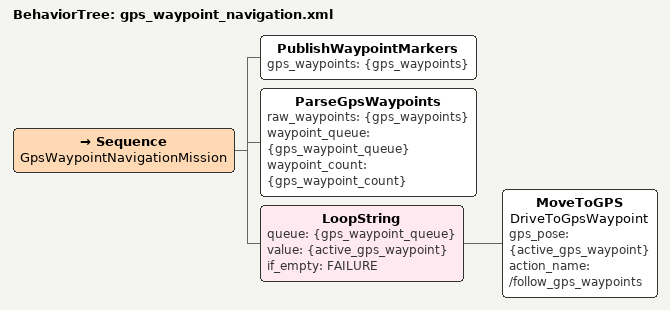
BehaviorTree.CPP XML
<?xml version="1.0"?>
<root BTCPP_format="4" main_tree_to_execute="gps_waypoint_navigation.xml">
  <BehaviorTree ID="gps_waypoint_navigation.xml">
    <Sequence name="GpsWaypointNavigationMission">
      <PublishWaypointMarkers
        gps_waypoints="{gps_waypoints}" />
      <ParseGpsWaypoints
        raw_waypoints="{gps_waypoints}"
        waypoint_queue="{gps_waypoint_queue}"
        waypoint_count="{gps_waypoint_count}" />
      <LoopString queue="{gps_waypoint_queue}" value="{active_gps_waypoint}" if_empty="FAILURE">
        <MoveToGPS
          name="DriveToGpsWaypoint"
          gps_pose="{active_gps_waypoint}"
          action_name="/follow_gps_waypoints" />
      </LoopString>
    </Sequence>
  </BehaviorTree>
</root>
